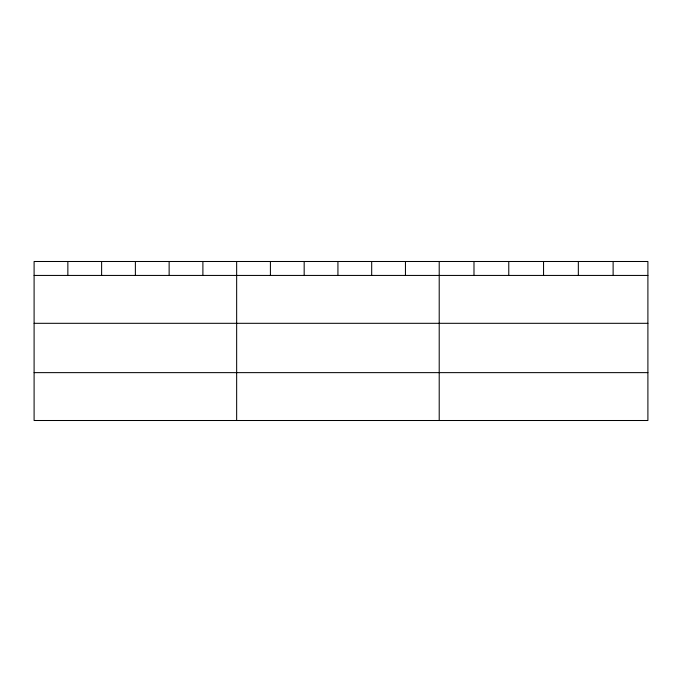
<?xml version="1.0" encoding="UTF-8"?>
<svg xmlns="http://www.w3.org/2000/svg" width="682" height="682" viewBox="0 0 682 682"><rect width="100%" height="100%" fill="white"/><g stroke="black" fill="none" stroke-linecap="round" stroke-linejoin="round"><path stroke-width="1.02" d="M647.9 275.434L647.9 420.504L34.1 420.504L34.1 261.496L647.9 261.496L647.9 275.434L34.1 275.434M34.1 323.311L647.9 323.311M34.1 372.636L647.9 372.636M613.118 261.496L613.118 275.434M578.336 261.496L578.336 275.434M543.554 261.496L543.554 275.434M508.772 261.496L508.772 275.434M473.99 261.496L473.99 275.434M439.208 261.496L439.208 420.504M405.449 261.496L405.449 275.434M371.69 261.496L371.69 275.434M337.931 261.496L337.931 275.434M304.172 261.496L304.172 275.434M270.413 261.496L270.413 275.434M236.654 261.496L236.654 420.504M202.895 261.496L202.895 275.434M169.136 261.496L169.136 275.434M135.377 261.496L135.377 275.434M101.618 261.496L101.618 275.434M67.859 261.496L67.859 275.434"/></g></svg>
